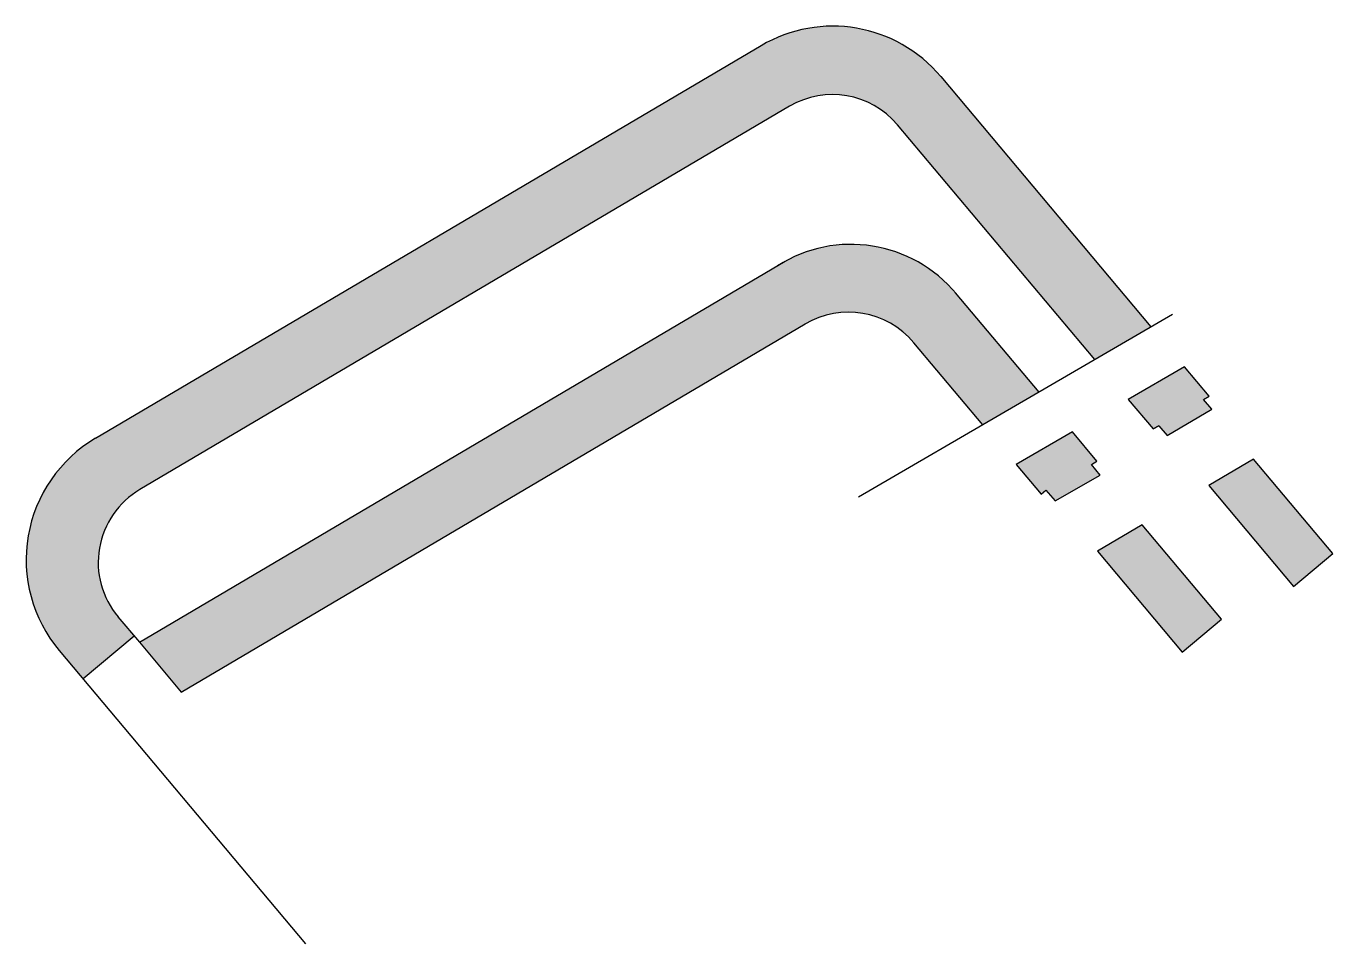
# Model space of a CAD drawing. Header units: millimetres. Extents: x 37412591 to 74834139, y 4258245 to 8527567.
# Drawn here: x 74832567.4 to 74832669.3, y 8520001.9 to 8520073.5 of the extents above.
import ezdxf

# ---------------------------------------------------------------- set-up
doc = ezdxf.new("R2010")
doc.units = ezdxf.units.MM
doc.layers.add('JMD', color=6, linetype='Continuous')

msp = doc.modelspace()

# ---------------------------------------------------------------- hatches: boundary and pattern name
h = msp.add_hatch(color=3)
h.dxf.hatch_style = 1
h.paths.add_polyline_path([(74832626.98, 8520067.23, -0.366455), (74832635.39, 8520065.79), (74832650.77, 8520047.46), (74832655.16, 8520050.02), (74832638.76, 8520069.55, 0.366547), (74832624.75, 8520071.95), (74832572.85, 8520041.33, 0.46352), (74832570.01, 8520024.78), (74832571.88, 8520022.56), (74832575.86, 8520025.9), (74832574.6, 8520027.4, -0.46352), (74832576.3, 8520037.33)])
h = msp.add_hatch(color=3)
h.dxf.hatch_style = 1
h.paths.add_polyline_path([(74832628.18, 8520050.24, -0.366574), (74832636.66, 8520048.78), (74832642.04, 8520042.38), (74832646.43, 8520044.93), (74832639.92, 8520052.68, 0.35592), (74832626.64, 8520055.14), (74832576.27, 8520025.42), (74832579.53, 8520021.53)])
h = msp.add_hatch(color=3)
h.dxf.hatch_style = 1
h.paths.add_polyline_path([(74832649.04, 8520041.82), (74832644.65, 8520039.27), (74832646.59, 8520036.97), (74832646.97, 8520037.29), (74832647.68, 8520036.45), (74832651.21, 8520038.46), (74832650.52, 8520039.28), (74832650.95, 8520039.54)])
h.paths.add_polyline_path([(74832659.69, 8520044.62), (74832657.77, 8520046.9), (74832653.39, 8520044.35), (74832655.32, 8520042.05), (74832655.76, 8520042.3), (74832656.41, 8520041.53), (74832659.9, 8520043.59), (74832659.25, 8520044.36)])
h = msp.add_hatch(color=3)
h.dxf.hatch_style = 1
h.paths.add_polyline_path([(74832654.47, 8520034.57), (74832650.98, 8520032.51), (74832657.59, 8520024.64), (74832660.65, 8520027.21)])
h.paths.add_polyline_path([(74832663.16, 8520039.7), (74832659.67, 8520037.64), (74832666.28, 8520029.77), (74832669.34, 8520032.34)])

# ---------------------------------------------------------------- linework, layer by layer
at = {"color": 0, "lineweight": 30, "ltscale": 5}
for p, q in [((74832572.85, 8520041.33, 4910.12), (74832624.75, 8520071.95, 4910.12)), ((74832638.76, 8520069.55, 4910.12), (74832655.16, 8520050.02, 4910.12)), ((74832650.78, 8520047.46), (74832635.39, 8520065.78)), ((74832576.27, 8520025.42, 4910.12), (74832626.64, 8520055.14, 4910.12)), ((74832646.43, 8520044.93), (74832639.92, 8520052.68)), ((74832579.53, 8520021.53, 4910.12), (74832628.18, 8520050.24, 4910.12)), ((74832642.05, 8520042.37, -4910.12), (74832636.66, 8520048.78, -4910.12)), ((74832655.76, 8520042.3), (74832655.32, 8520042.05)), ((74832574.6, 8520027.4, 4910.12), (74832576.27, 8520025.42, 4910.12)), ((74832575.86, 8520025.9, 4910.12), (74832571.88, 8520022.56, 4910.12)), ((74832570.01, 8520024.78, 4910.12), (74832589.23, 8520001.89, 4910.12)), ((74832576.27, 8520025.42, 4910.12), (74832579.53, 8520021.53, 4910.12))]:
    msp.add_line(p, q, dxfattribs=at)
at = {"lineweight": 30, "ltscale": 5}
msp.add_line((74832626.98, 8520067.23, 4910.12), (74832576.3, 8520037.33, 4910.12), dxfattribs=at)
msp.add_lwpolyline([(74832653.39, 8520044.35), (74832655.32, 8520042.05), (74832655.76, 8520042.3), (74832656.41, 8520041.53), (74832659.9, 8520043.59), (74832659.25, 8520044.36), (74832659.69, 8520044.62), (74832657.77, 8520046.9), (74832653.39, 8520044.35)])
at = {"elevation": -4909.12}
msp.add_lwpolyline([(74832644.65, 8520039.27), (74832646.59, 8520036.97), (74832646.97, 8520037.29), (74832647.68, 8520036.45), (74832651.21, 8520038.46), (74832650.52, 8520039.28), (74832650.95, 8520039.54), (74832649.04, 8520041.82), (74832644.65, 8520039.27)], dxfattribs=at)
at = {"color": 0, "lineweight": 30, "ltscale": 5, "elevation": 4910.12}
msp.add_lwpolyline([(74832659.67, 8520037.64), (74832666.28, 8520029.77), (74832669.34, 8520032.34), (74832663.16, 8520039.7), (74832659.67, 8520037.64)], dxfattribs=at)
at = {"color": 0, "lineweight": 30, "ltscale": 5}
msp.add_lwpolyline([(74832650.98, 8520032.51), (74832657.59, 8520024.64), (74832660.65, 8520027.21), (74832654.47, 8520034.57), (74832650.98, 8520032.51)], dxfattribs=at)
for centre, radius, start, end in [((74832630.34, 8520062.47, 4910.12), 11, 40.0204, 120.5422), ((74832630.33, 8520061.54, -4908.12), 6.6, 40.0545, 120.5274), ((74832631.77, 8520045.76, -4910.12), 10.69, 39.7121, 122.3956), ((74832631.56, 8520044.5, -4909.12), 6.66, 40.0171, 120.5437), ((74832578.44, 8520031.85, 4910.12), 11, 120.5422, 220.0169), ((74832579.66, 8520031.64, 4910.12), 6.6, 120.5422, 220.0169)]:
    msp.add_arc(centre, radius, start, end, dxfattribs=at)
at = {"layer": 'JMD', "color": 30, "linetype": 'Continuous', "lineweight": 30}
msp.add_line((74832656.83, 8520050.99, 2455.06), (74832632.34, 8520036.73, 2455.06), dxfattribs=at)

doc.saveas('drawing.dxf')
